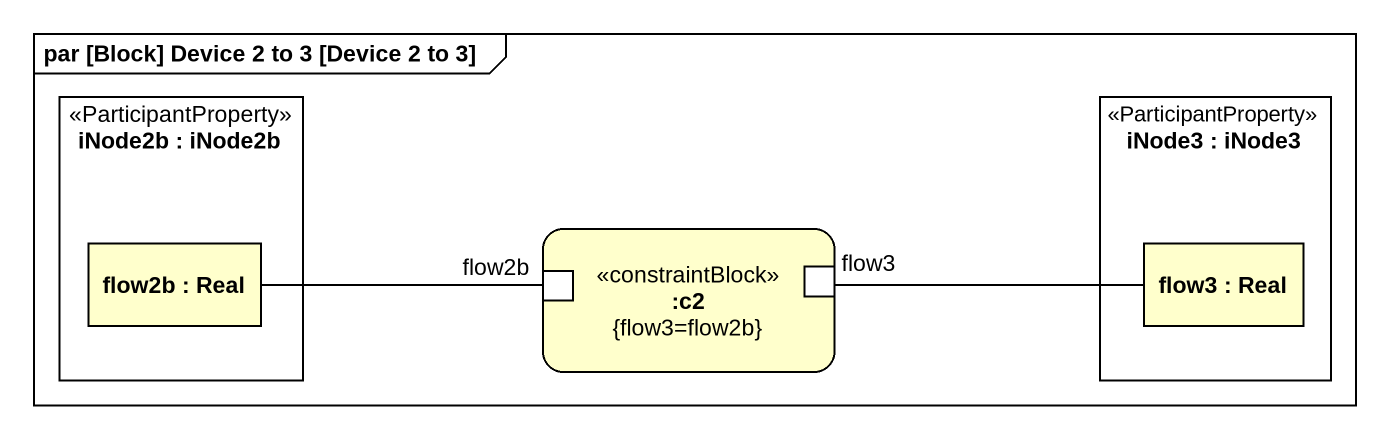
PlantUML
@startuml
mainframe par [Block] Device 2 to 3 [Device 2 to 3]
rectangle "iNode2b : iNode2b" as iNode2b <<ParticipantProperty>> {
  rectangle "flow2b : Real" as flow2b
}
rectangle "iNode3 : iNode3" as iNode3 <<ParticipantProperty>> {
  rectangle "flow3 : Real" as flow3_2
}
rectangle ":c2\n{flow3=flow2b}" as c2 <<constraintBlock>> {
  port "flow2b" as flow2b_2
  port flow3
}
flow2b -right- flow2b_2
flow3 -right- flow3_2
@enduml
